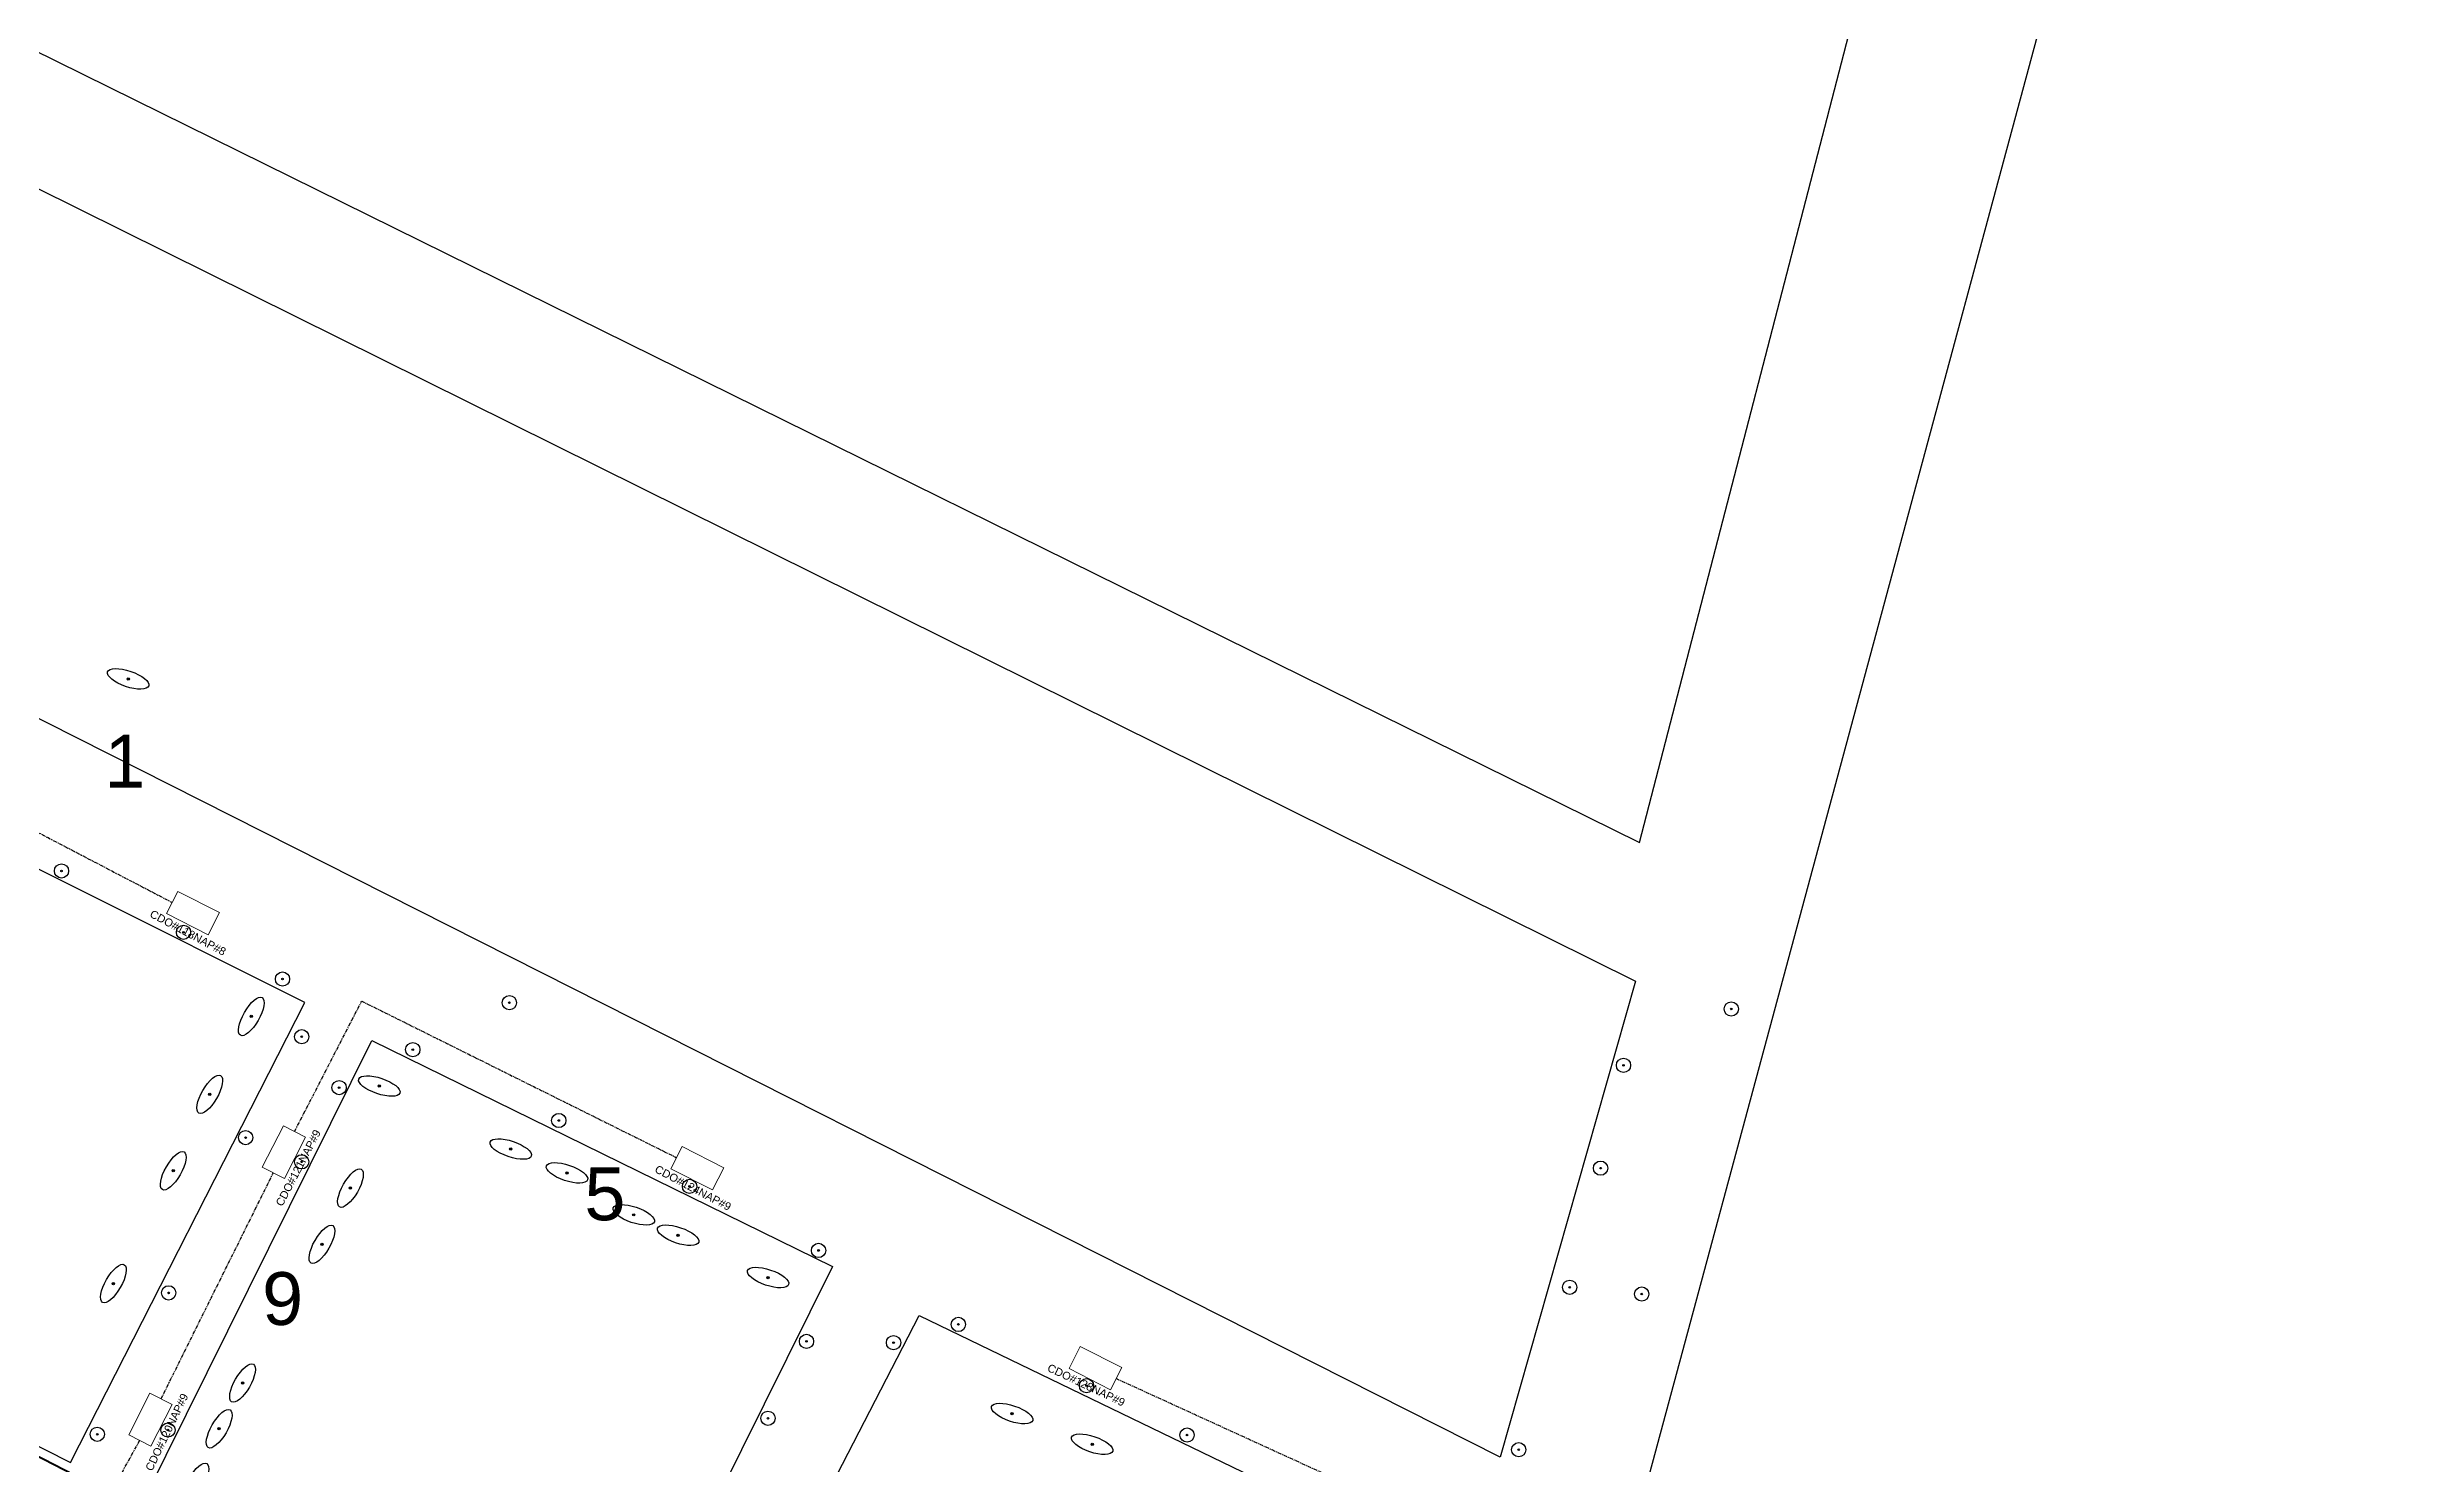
# Model space of a CAD drawing. Header units: metres. Extents: x 401117 to 403455, y 6344775 to 6346412.
# Drawn here: x 402618.9 to 403065.6, y 6345805 to 6346073.5 of the extents above; entities that cross this region are included whole.
import ezdxf
from ezdxf.enums import TextEntityAlignment as Align

# ---------------------------------------------------------------- set-up
doc = ezdxf.new("R2010")
doc.units = ezdxf.units.M
doc.header["$MEASUREMENT"] = 0
doc.linetypes.add('PHANTOM2', pattern=[1.25, 0.625, -0.125, 0.125, -0.125, 0.125, -0.125])
for name, color, linetype, lineweight in [('CDO', 10, 'Continuous', 20), ('Fibra_48_pelos_Diseño', 32, 'Continuous', 40), ('Fibra_CDO_a_CDO', 12, 'PHANTOM2', 30), ('Fibra_NAP_a_CDO', 52, 'PHANTOM2', 30)]:
    doc.layers.add(name, color=color, linetype=linetype, lineweight=lineweight)
for name, color, linetype in [('CDO_name', 1, 'Continuous'), ('HP_por_cuadra', 4, 'Continuous'), ('Manzanas', 7, 'Continuous'), ('Postes', 5, 'Continuous'), ('Propiedades_Servicio', 104, 'Continuous')]:
    doc.layers.add(name, color=color, linetype=linetype)
doc.layers.get('0').off()
doc.styles.get("Standard").update_dxf_attribs({"font": 'arial.ttf'})

# ---------------------------------------------------------------- blocks, each defined once
blk = doc.blocks.new('Postes')
at = {"layer": 'Postes'}
for radius in [1.35, 0.15]:
    blk.add_circle((0, 0), radius, dxfattribs=at)
blk = doc.blocks.new('HP')
blk.add_point((0, 0))
at = {"layer": 'Propiedades_Servicio'}
blk.add_circle((0, 0), 0.219, dxfattribs=at)
blk.add_ellipse((0, 0), major_axis=(2.06, 3.57), ratio=0.36506, dxfattribs=at)
blk = doc.blocks.new('HP_contador')
at = {"layer": 'HP_por_cuadra'}
blk.add_attdef('8', (-3.87, -5.87), '', height=10, dxfattribs=at)
blk = doc.blocks.new('CDO')
at = {"layer": 'CDO'}
blk.add_lwpolyline([(-4.34, 2.51), (4.48, 2.35), (4.39, -2.37), (-4.43, -2.2)], close=True, dxfattribs=at)
at = {"layer": 'CDO', "color": 7, "flags": 2}
blk.add_attdef('CDO', (-3.67, -1.17), '', height=2.5, rotation=359.5887, dxfattribs=at)
blk = doc.blocks.new('ACMAP_ANN_TEMPLATE_NAME_CAJA_CDO')
at = {"layer": 'CDO_name'}
blk.add_attdef('NAME_CDO', text='', height=1.5, dxfattribs=at).set_placement((0, 0), align=Align.TOP_CENTER)

msp = doc.modelspace()

# ---------------------------------------------------------------- linework, layer by layer
at = {"layer": 'Fibra_48_pelos_Diseño'}
msp.add_lwpolyline([(402748.42, 6345738.63), (402445.07, 6345895.27)], dxfattribs=at)
at = {"layer": 'Fibra_CDO_a_CDO'}
for points in [[(402545.44, 6345889.61), (402575.7, 6345946.33), (402642.58, 6345911.41)], [(402665.75, 6345868.02), (402678.47, 6345892.73), (402738.13, 6345863.06)], [(402640.45, 6345817.34), (402661.72, 6345860.17)], [(402883.02, 6345753.9), (402890.19, 6345789.74), (402821.41, 6345821.19)]]:
    msp.add_lwpolyline(points, dxfattribs=at)
at = {"layer": 'Fibra_NAP_a_CDO'}
msp.add_lwpolyline([(402747.69, 6345737.21), (402630.05, 6345797.95), (402636.42, 6345809.49)], dxfattribs=at)
at = {"layer": 'Manzanas'}
msp.add_line((402857.78, 6345563.19), (403065.59, 6346333.87), dxfattribs=at)
for points in [[(401967.62, 6346018.01), (402114.37, 6346320.78), (402920.55, 6345922.81), (403029.13, 6346341.96)], [(402116.92, 6346294.97), (402919.82, 6345896.52), (402894.17, 6345806.34), (402079.72, 6346218.03), (402116.92, 6346294.97)], [(402667.72, 6345892.49), (402582.86, 6345934.92), (402536.57, 6345849.2), (402623.28, 6345805.31), (402667.72, 6345892.49)], [(402767.7, 6345842.47), (402724.54, 6345755.54), (402637.51, 6345798.77), (402680.36, 6345885.25), (402767.7, 6345842.47)], [(402857.44, 6345689.87), (402739.54, 6345746.8), (402784.08, 6345833.18), (402883.63, 6345785.01), (402857.44, 6345689.87)]]:
    msp.add_lwpolyline(points, dxfattribs=at)

# ---------------------------------------------------------------- block references
at = {"layer": 'CDO'}
for p, rotation in [((402646.46, 6345909.35), 334.0033842044514), ((402663.79, 6345864.04), 63.90027198787766), ((402742.01, 6345861), 334.0033842044514), ((402817.43, 6345823.14), 334.0033842044514), ((402638.49, 6345813.36), 63.90027198787766)]:
    msp.add_blockref('CDO', p, dxfattribs=dict(at, rotation=rotation))
at = {"layer": 'CDO_name'}
for p, rotation, values in [((402645.91, 6345906.35), 331.9531810964283, {'NAME_CDO': 'CDO#118NAP#8'}), ((402665.78, 6345861.47), 62.50035532323144, {'NAME_CDO': 'CDO#121NAP#9'}), ((402741.6, 6345858), 332.1282608625364, {'NAME_CDO': 'CDO#124NAP#9'}), ((402816.07, 6345820.65), 334.5606557963365, {'NAME_CDO': 'CDO#128NAP#9'}), ((402640.86, 6345811.37), 64.26600403891241, {'NAME_CDO': 'CDO#120NAP#9'})]:
    msp.add_blockref('ACMAP_ANN_TEMPLATE_NAME_CAJA_CDO', p, dxfattribs=dict(at, rotation=rotation)).add_auto_attribs(values)
at = {"layer": 'Postes'}
for p in [(402621.59, 6345917.4), (402644.7, 6345905.77), (402663.47, 6345896.9), (402706.45, 6345892.43), (402937.97, 6345891.24), (402667.11, 6345885.98), (402688.15, 6345883.53), (402917.54, 6345880.56), (402674.19, 6345876.34), (402656.47, 6345866.86), (402715.81, 6345870.1), (402667.1, 6345862.28), (402740.59, 6345857.62), (402913.2, 6345861.08), (402765.03, 6345845.48), (402641.89, 6345837.44), (402907.35, 6345838.51), (402921, 6345837.21), (402791.53, 6345831.46), (402762.74, 6345828.24), (402779.24, 6345828.01), (402815.8, 6345819.84), (402755.45, 6345813.68), (402628.37, 6345810.65), (402641.75, 6345811.44), (402834.85, 6345810.5), (402897.7, 6345807.72)]:
    msp.add_blockref('Postes', p, dxfattribs=at)
at = {"layer": 'Propiedades_Servicio', "rotation": 281.2153719011788}
for p in [(402634.23, 6345953.78), (402681.81, 6345876.64), (402706.7, 6345864.7), (402717.37, 6345860.18), (402730.02, 6345852.23), (402738.42, 6345848.36), (402755.46, 6345840.35), (402801.7, 6345814.57), (402816.89, 6345808.76)]:
    msp.add_blockref('HP', p, dxfattribs=at)
at = {"layer": 'Propiedades_Servicio'}
for p, values in [((402633.59, 6345939.07), {'8': '1'}), ((402724.54, 6345857.07), {'8': '5'}), ((402663.47, 6345837.23), {'8': '9'})]:
    msp.add_blockref('HP_contador', p, dxfattribs=at).add_auto_attribs(values)
for p in [(402657.55, 6345889.82), (402649.68, 6345875.05), (402642.76, 6345860.58), (402676.34, 6345857.29), (402670.93, 6345846.64), (402631.43, 6345839.21), (402655.89, 6345820.35), (402651.46, 6345811.69), (402647.06, 6345801.52)]:
    msp.add_blockref('HP', p, dxfattribs=at)

doc.saveas('drawing.dxf')
